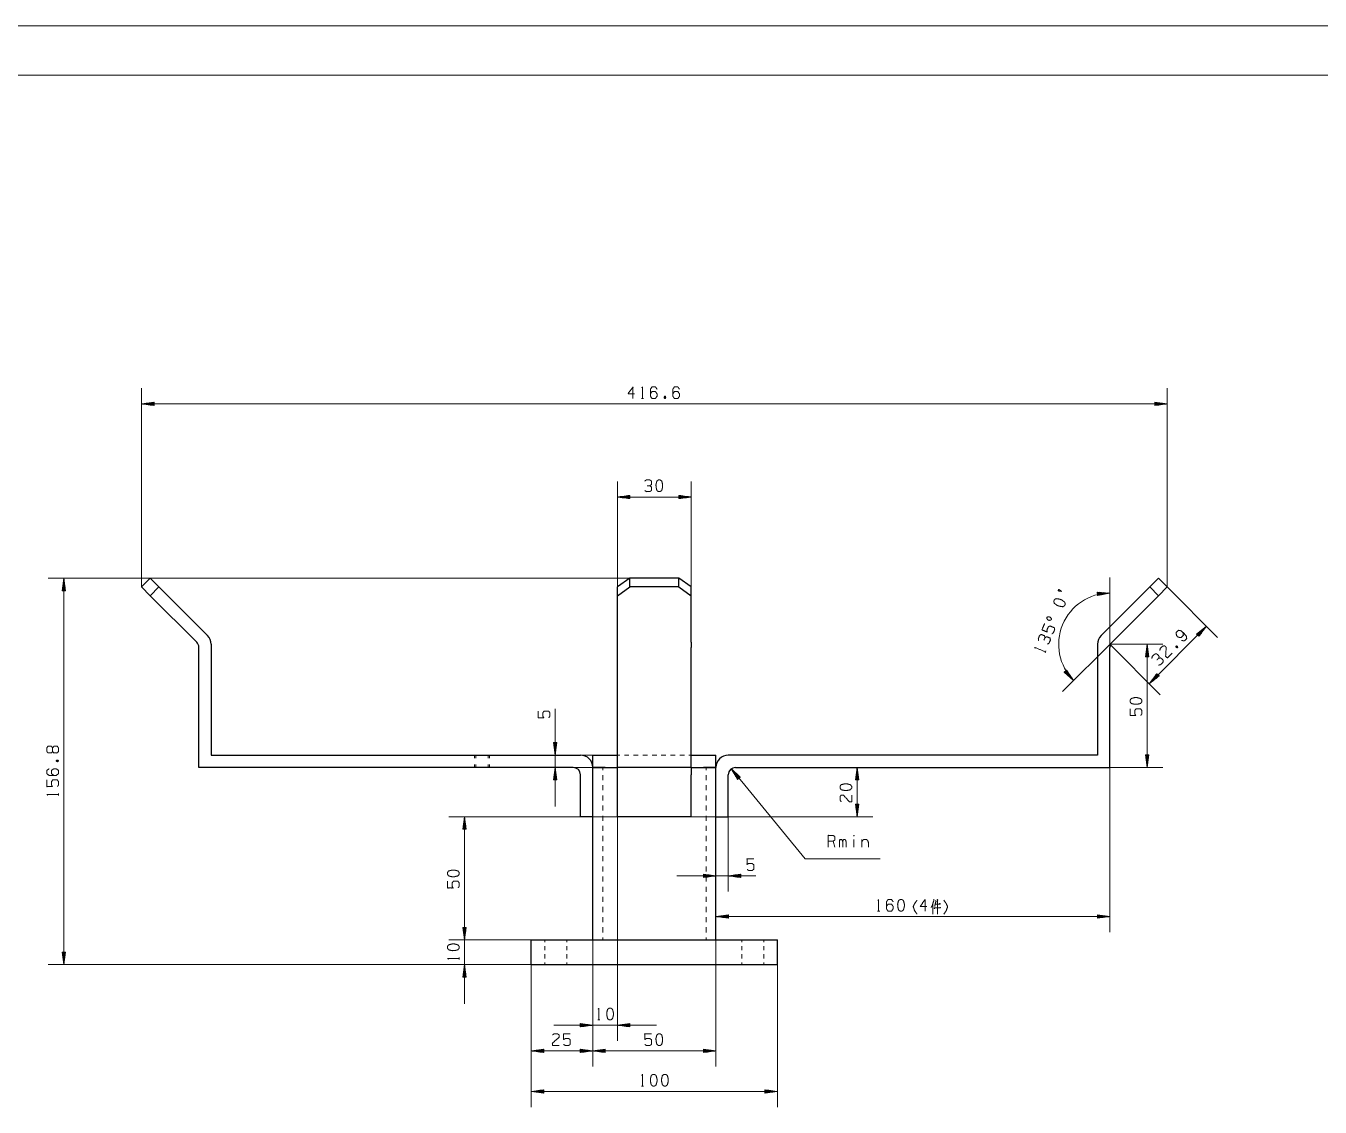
# Model space of a CAD drawing. Header units: millimetres. Extents: x 0 to 841, y 0 to 594.
# Drawn here: x 157.7 to 420.5, y 374.6 to 594 of the extents above; entities that cross this region are included whole.
import ezdxf

# ---------------------------------------------------------------- set-up
doc = ezdxf.new("R2010")
doc.units = ezdxf.units.MM
doc.layers.add('101', color=7, linetype='Continuous', true_color=0xffffff)

msp = doc.modelspace()

# ---------------------------------------------------------------- linework, layer by layer
at = {"layer": '101', "color": 133, "linetype": 'Continuous', "lineweight": 18}
for p, q in [((841, 594), (0, 594)), ((831, 584), (25, 584))]:
    msp.add_line(p, q, dxfattribs=at)
at = {"layer": '101', "color": 22, "linetype": 'Continuous', "lineweight": 18}
for p, q in [((181.17, 480.13), (181.17, 520.45)), ((389.45, 480.13), (389.45, 520.45)), ((183.71, 517.61), (181.17, 517.28)), ((181.17, 517.28), (389.45, 517.28)), ((181.17, 517.28), (183.71, 516.94)), ((183.71, 517.3), (181.36, 517.3)), ((183.71, 517.25), (181.36, 517.25)), ((183.71, 517.35), (181.75, 517.35)), ((183.71, 517.2), (181.75, 517.2)), ((183.71, 517.4), (182.13, 517.4)), ((183.71, 517.15), (182.13, 517.15)), ((183.71, 517.46), (182.52, 517.46)), ((183.71, 517.1), (182.52, 517.1)), ((183.71, 517.51), (182.9, 517.51)), ((183.71, 517.05), (182.9, 517.05)), ((183.71, 517.56), (183.29, 517.56)), ((183.71, 517), (183.29, 517)), ((183.71, 517.61), (183.68, 517.61)), ((183.71, 517.61), (183.68, 517.61)), ((183.71, 516.95), (183.68, 516.95)), ((183.71, 516.95), (183.68, 516.95)), ((183.71, 516.94), (183.71, 517.61)), ((386.91, 517.61), (386.94, 517.61)), ((386.91, 517.61), (386.91, 516.94)), ((386.91, 517.61), (386.94, 517.61)), ((389.45, 517.28), (386.91, 517.61)), ((386.91, 517.56), (387.33, 517.56)), ((386.91, 517.51), (387.72, 517.51)), ((386.91, 517.46), (388.1, 517.46)), ((386.91, 517.4), (388.49, 517.4)), ((386.91, 517.35), (388.87, 517.35)), ((386.91, 517.3), (389.26, 517.3)), ((386.91, 516.94), (389.45, 517.28)), ((386.91, 517.25), (389.26, 517.25)), ((386.91, 517.2), (388.87, 517.2)), ((386.91, 517.15), (388.49, 517.15)), ((386.91, 517.1), (388.1, 517.1)), ((386.91, 517.05), (387.72, 517.05)), ((386.91, 517), (387.33, 517)), ((386.91, 516.95), (386.94, 516.95)), ((386.91, 516.95), (386.94, 516.95)), ((277.81, 478.36), (277.81, 501.56)), ((292.81, 478.36), (292.81, 501.56)), ((280.35, 498.72), (277.81, 498.38)), ((277.81, 498.38), (292.81, 498.38)), ((277.81, 498.38), (280.35, 498.05)), ((280.35, 498.41), (278, 498.41)), ((280.35, 498.36), (278, 498.36)), ((280.35, 498.46), (278.39, 498.46)), ((280.35, 498.3), (278.39, 498.3)), ((280.35, 498.51), (278.78, 498.51)), ((280.35, 498.25), (278.78, 498.25)), ((280.35, 498.56), (279.16, 498.56)), ((280.35, 498.2), (279.16, 498.2)), ((280.35, 498.61), (279.55, 498.61)), ((280.35, 498.15), (279.55, 498.15)), ((280.35, 498.66), (279.93, 498.66)), ((280.35, 498.1), (279.93, 498.1)), ((280.35, 498.71), (280.32, 498.71)), ((280.35, 498.71), (280.32, 498.71)), ((280.35, 498.05), (280.32, 498.05)), ((280.35, 498.05), (280.32, 498.05)), ((280.35, 498.05), (280.35, 498.72)), ((290.27, 498.72), (290.27, 498.05)), ((292.81, 498.38), (290.27, 498.72)), ((290.27, 498.71), (290.3, 498.71)), ((290.27, 498.71), (290.3, 498.71)), ((290.27, 498.66), (290.69, 498.66)), ((290.27, 498.61), (291.07, 498.61)), ((290.27, 498.56), (291.46, 498.56)), ((290.27, 498.51), (291.85, 498.51)), ((290.27, 498.46), (292.23, 498.46)), ((290.27, 498.41), (292.62, 498.41)), ((290.27, 498.05), (292.81, 498.38)), ((290.27, 498.36), (292.62, 498.36)), ((290.27, 498.3), (292.23, 498.3)), ((290.27, 498.25), (291.85, 498.25)), ((290.27, 498.2), (291.46, 498.2)), ((290.27, 498.15), (291.07, 498.15)), ((290.27, 498.1), (290.69, 498.1)), ((290.27, 498.05), (290.3, 498.05)), ((290.27, 498.05), (290.3, 498.05)), ((280.31, 481.9), (162.23, 481.9)), ((165.4, 481.9), (165.07, 479.36)), ((165.32, 479.36), (165.32, 481.32)), ((165.38, 479.36), (165.38, 481.71)), ((165.4, 403.49), (165.4, 481.9)), ((165.74, 479.36), (165.4, 481.9)), ((165.43, 479.36), (165.43, 481.71)), ((165.48, 479.36), (165.48, 481.32)), ((377.81, 467.87), (377.81, 482.07)), ((165.07, 479.36), (165.07, 479.39)), ((165.07, 479.36), (165.07, 479.39)), ((165.07, 479.36), (165.74, 479.36)), ((165.12, 479.36), (165.12, 479.78)), ((165.17, 479.36), (165.17, 480.16)), ((165.22, 479.36), (165.22, 480.55)), ((165.27, 479.36), (165.27, 480.93)), ((165.53, 479.36), (165.53, 480.93)), ((165.58, 479.36), (165.58, 480.55)), ((165.63, 479.36), (165.63, 480.16)), ((165.68, 479.36), (165.68, 479.78)), ((165.73, 479.36), (165.73, 479.39)), ((165.73, 479.36), (165.73, 479.39)), ((377.81, 478.89), (375.26, 479.07)), ((375.26, 479.07), (375.3, 478.41)), ((375.26, 479.07), (375.29, 479.07)), ((375.26, 479.07), (375.29, 479.07)), ((375.26, 479.02), (375.68, 479.04)), ((375.26, 478.97), (376.06, 479.02)), ((375.26, 478.92), (376.45, 478.99)), ((375.27, 478.87), (376.84, 478.96)), ((375.27, 478.82), (377.23, 478.94)), ((375.27, 478.77), (377.62, 478.91)), ((375.28, 478.71), (377.62, 478.86)), ((375.28, 478.66), (377.24, 478.78)), ((375.28, 478.61), (376.86, 478.71)), ((375.29, 478.56), (376.47, 478.63)), ((375.29, 478.51), (376.09, 478.56)), ((375.29, 478.46), (375.71, 478.49)), ((375.3, 478.41), (377.81, 478.89)), ((375.3, 478.41), (375.33, 478.41)), ((375.3, 478.41), (375.33, 478.41)), ((389.45, 480.13), (399.69, 469.9)), ((385.8, 460.5), (397.44, 472.14)), ((397.44, 472.14), (395.41, 470.58)), ((395.41, 470.58), (395.44, 470.6)), ((395.41, 470.58), (395.44, 470.6)), ((395.41, 470.58), (395.88, 470.11)), ((395.45, 470.54), (395.74, 470.84)), ((395.48, 470.51), (396.05, 471.08)), ((395.52, 470.47), (396.36, 471.31)), ((395.56, 470.44), (396.67, 471.55)), ((395.59, 470.4), (396.98, 471.79)), ((395.63, 470.36), (397.29, 472.02)), ((395.66, 470.33), (397.32, 471.99)), ((395.7, 470.29), (397.09, 471.68)), ((395.74, 470.26), (396.85, 471.37)), ((395.77, 470.22), (396.61, 471.06)), ((395.81, 470.18), (396.38, 470.75)), ((395.84, 470.15), (396.14, 470.44)), ((395.88, 470.11), (397.44, 472.14)), ((378.25, 468.93), (368.21, 458.89)), ((377.81, 468.49), (388.05, 458.26)), ((377.81, 468.49), (388.55, 468.49)), ((385.38, 468.49), (385.04, 465.95)), ((385.3, 465.95), (385.3, 467.91)), ((385.35, 465.95), (385.35, 468.3)), ((385.71, 465.95), (385.38, 468.49)), ((385.38, 468.49), (385.38, 443.49)), ((385.4, 465.95), (385.4, 468.3)), ((385.45, 465.95), (385.45, 467.91)), ((395.88, 470.11), (395.9, 470.14)), ((395.88, 470.11), (395.9, 470.14)), ((385.04, 465.95), (385.71, 465.95)), ((385.05, 465.95), (385.05, 465.98)), ((385.05, 465.95), (385.05, 465.98)), ((385.1, 465.95), (385.1, 466.37)), ((385.15, 465.95), (385.15, 466.75)), ((385.2, 465.95), (385.2, 467.14)), ((385.25, 465.95), (385.25, 467.52)), ((385.51, 465.95), (385.51, 467.52)), ((385.56, 465.95), (385.56, 467.14)), ((385.61, 465.95), (385.61, 466.75)), ((385.66, 465.95), (385.66, 466.37)), ((385.71, 465.95), (385.71, 465.98)), ((385.71, 465.95), (385.71, 465.98)), ((369.02, 463.26), (368.52, 462.81)), ((368.52, 462.82), (368.54, 462.79)), ((368.52, 462.82), (368.54, 462.79)), ((368.52, 462.81), (370.45, 461.13)), ((368.56, 462.85), (368.84, 462.54)), ((368.6, 462.88), (369.13, 462.28)), ((368.64, 462.92), (369.43, 462.03)), ((368.67, 462.95), (369.72, 461.77)), ((368.71, 462.98), (370.01, 461.52)), ((368.75, 463.02), (370.31, 461.26)), ((368.79, 463.05), (370.34, 461.29)), ((368.83, 463.08), (370.13, 461.62)), ((368.86, 463.12), (369.91, 461.94)), ((368.9, 463.15), (369.69, 462.26)), ((368.94, 463.19), (369.47, 462.58)), ((368.98, 463.22), (369.26, 462.91)), ((370.45, 461.13), (369.02, 463.26)), ((369.02, 463.25), (369.04, 463.23)), ((369.02, 463.25), (369.04, 463.23)), ((387.36, 462.53), (385.8, 460.5)), ((385.8, 460.5), (387.83, 462.06)), ((387.58, 462.31), (385.92, 460.65)), ((387.61, 462.28), (385.95, 460.62)), ((387.54, 462.35), (386.16, 460.96)), ((387.65, 462.24), (386.26, 460.86)), ((387.51, 462.39), (386.39, 461.27)), ((387.69, 462.21), (386.57, 461.09)), ((387.47, 462.42), (386.63, 461.58)), ((387.43, 462.46), (386.87, 461.89)), ((387.72, 462.17), (386.88, 461.33)), ((387.4, 462.49), (387.1, 462.2)), ((387.76, 462.13), (387.19, 461.57)), ((387.36, 462.53), (387.34, 462.51)), ((387.36, 462.53), (387.34, 462.51)), ((387.83, 462.06), (387.36, 462.53)), ((387.79, 462.1), (387.5, 461.8)), ((387.83, 462.06), (387.81, 462.04)), ((387.83, 462.06), (387.81, 462.04)), ((265.17, 435.55), (265.17, 455.37)), ((264.84, 448.53), (264.84, 448.5)), ((265.51, 448.53), (264.84, 448.53)), ((264.84, 448.53), (264.84, 448.5)), ((264.84, 448.53), (265.17, 445.99)), ((264.89, 448.53), (264.89, 448.11)), ((264.94, 448.53), (264.94, 447.73)), ((265, 448.53), (265, 447.34)), ((265.05, 448.53), (265.05, 446.95)), ((265.1, 448.53), (265.1, 446.57)), ((265.15, 448.53), (265.15, 446.18)), ((265.17, 445.99), (265.51, 448.53)), ((265.2, 448.53), (265.2, 446.18)), ((265.25, 448.53), (265.25, 446.57)), ((265.3, 448.53), (265.3, 446.95)), ((265.35, 448.53), (265.35, 447.34)), ((265.4, 448.53), (265.4, 447.73)), ((265.45, 448.53), (265.45, 448.11)), ((265.5, 448.53), (265.5, 448.5)), ((265.5, 448.53), (265.5, 448.5)), ((272.81, 445.99), (262, 445.99)), ((385.04, 446.03), (385.38, 443.49)), ((385.71, 446.03), (385.04, 446.03)), ((385.05, 446.03), (385.05, 446)), ((385.05, 446.03), (385.05, 446)), ((385.1, 446.03), (385.1, 445.61)), ((385.15, 446.03), (385.15, 445.23)), ((385.2, 446.03), (385.2, 444.84)), ((385.25, 446.03), (385.25, 444.45)), ((385.3, 446.03), (385.3, 444.07)), ((385.35, 446.03), (385.35, 443.68)), ((385.38, 443.49), (385.71, 446.03)), ((385.4, 446.03), (385.4, 443.68)), ((385.45, 446.03), (385.45, 444.07)), ((385.51, 446.03), (385.51, 444.45)), ((385.56, 446.03), (385.56, 444.84)), ((385.61, 446.03), (385.61, 445.23)), ((385.66, 446.03), (385.66, 445.61)), ((385.71, 446.03), (385.71, 446)), ((385.71, 446.03), (385.71, 446)), ((272.81, 443.49), (262, 443.49)), ((265.17, 443.49), (264.84, 440.95)), ((264.94, 440.95), (264.94, 441.75)), ((265, 440.95), (265, 442.14)), ((265.05, 440.95), (265.05, 442.52)), ((265.1, 440.95), (265.1, 442.91)), ((265.15, 440.95), (265.15, 443.3)), ((265.51, 440.95), (265.17, 443.49)), ((265.2, 440.95), (265.2, 443.3)), ((265.25, 440.95), (265.25, 442.91)), ((265.3, 440.95), (265.3, 442.52)), ((265.35, 440.95), (265.35, 442.14)), ((265.4, 440.95), (265.4, 441.75)), ((302.74, 441.5), (300.87, 443.25)), ((315.93, 424.96), (300.87, 443.25)), ((300.87, 443.25), (302.22, 441.08)), ((302.46, 441.27), (300.97, 443.08)), ((302.5, 441.31), (301.01, 443.12)), ((302.42, 441.24), (301.18, 442.75)), ((302.54, 441.34), (301.29, 442.85)), ((302.38, 441.21), (301.38, 442.42)), ((302.58, 441.37), (301.58, 442.59)), ((302.35, 441.18), (301.59, 442.09)), ((302.31, 441.14), (301.79, 441.76)), ((302.62, 441.4), (301.86, 442.32)), ((302.66, 441.43), (302.15, 442.06)), ((302.7, 441.47), (302.43, 441.79)), ((326.47, 443.49), (326.14, 440.95)), ((326.25, 440.95), (326.25, 441.75)), ((326.3, 440.95), (326.3, 442.14)), ((326.35, 440.95), (326.35, 442.52)), ((326.4, 440.95), (326.4, 442.91)), ((326.45, 440.95), (326.45, 443.3)), ((326.47, 433.49), (326.47, 443.49)), ((326.81, 440.95), (326.47, 443.49)), ((326.5, 440.95), (326.5, 443.3)), ((326.55, 440.95), (326.55, 442.91)), ((326.6, 440.95), (326.6, 442.52)), ((326.65, 440.95), (326.65, 442.14)), ((326.7, 440.95), (326.7, 441.75)), ((377.81, 443.49), (388.55, 443.49)), ((377.81, 443.49), (377.81, 410.06)), ((264.84, 440.95), (264.84, 440.98)), ((264.84, 440.95), (264.84, 440.98)), ((264.84, 440.95), (265.51, 440.95)), ((264.89, 440.95), (264.89, 441.37)), ((265.45, 440.95), (265.45, 441.37)), ((265.5, 440.95), (265.5, 440.98)), ((265.5, 440.95), (265.5, 440.98)), ((302.27, 441.11), (302, 441.43)), ((302.23, 441.08), (302.21, 441.1)), ((302.23, 441.08), (302.21, 441.1)), ((302.22, 441.08), (302.74, 441.5)), ((302.74, 441.5), (302.72, 441.52)), ((302.74, 441.5), (302.72, 441.52)), ((326.14, 440.95), (326.14, 440.98)), ((326.14, 440.95), (326.14, 440.98)), ((326.14, 440.95), (326.81, 440.95)), ((326.2, 440.95), (326.2, 441.37)), ((326.75, 440.95), (326.75, 441.37)), ((326.81, 440.95), (326.81, 440.98)), ((326.81, 440.95), (326.81, 440.98)), ((326.14, 436.03), (326.47, 433.49)), ((326.14, 436.03), (326.14, 436)), ((326.81, 436.03), (326.14, 436.03)), ((326.14, 436.03), (326.14, 436)), ((326.2, 436.03), (326.2, 435.61)), ((326.25, 436.03), (326.25, 435.23)), ((326.3, 436.03), (326.3, 434.84)), ((326.35, 436.03), (326.35, 434.45)), ((326.4, 436.03), (326.4, 434.07)), ((326.45, 436.03), (326.45, 433.68)), ((326.47, 433.49), (326.81, 436.03)), ((326.5, 436.03), (326.5, 433.68)), ((326.55, 436.03), (326.55, 434.07)), ((326.6, 436.03), (326.6, 434.45)), ((326.65, 436.03), (326.65, 434.84)), ((326.7, 436.03), (326.7, 435.23)), ((326.75, 436.03), (326.75, 435.61)), ((326.81, 436.03), (326.81, 436)), ((326.81, 436.03), (326.81, 436)), ((297.81, 433.49), (243.59, 433.49)), ((246.76, 433.49), (246.43, 430.95)), ((246.48, 430.95), (246.48, 431.37)), ((246.53, 430.95), (246.53, 431.75)), ((246.58, 430.95), (246.58, 432.14)), ((246.63, 430.95), (246.63, 432.52)), ((246.68, 430.95), (246.68, 432.91)), ((246.73, 430.95), (246.73, 433.3)), ((246.76, 433.49), (246.76, 408.49)), ((247.09, 430.95), (246.76, 433.49)), ((246.79, 430.95), (246.79, 433.3)), ((246.84, 430.95), (246.84, 432.91)), ((246.89, 430.95), (246.89, 432.52)), ((246.94, 430.95), (246.94, 432.14)), ((246.99, 430.95), (246.99, 431.75)), ((247.04, 430.95), (247.04, 431.37)), ((277.81, 433.49), (277.81, 388)), ((297.81, 433.49), (297.81, 418.31)), ((300.31, 433.49), (329.65, 433.49)), ((300.31, 433.49), (300.31, 418.31)), ((246.43, 430.95), (246.43, 430.98)), ((246.43, 430.95), (246.43, 430.98)), ((246.43, 430.95), (247.09, 430.95)), ((247.09, 430.95), (247.09, 430.98)), ((247.09, 430.95), (247.09, 430.98)), ((318.47, 424.96), (315.93, 424.96)), ((305.92, 421.49), (289.87, 421.49)), ((297.81, 421.49), (295.27, 421.82)), ((295.27, 421.82), (295.3, 421.82)), ((295.27, 421.82), (295.27, 421.15)), ((295.27, 421.82), (295.3, 421.82)), ((295.27, 421.77), (295.69, 421.77)), ((295.27, 421.72), (296.07, 421.72)), ((295.27, 421.67), (296.46, 421.67)), ((295.27, 421.62), (296.85, 421.62)), ((295.27, 421.57), (297.23, 421.57)), ((295.27, 421.51), (297.62, 421.51)), ((295.27, 421.15), (297.81, 421.49)), ((295.27, 421.46), (297.62, 421.46)), ((295.27, 421.41), (297.23, 421.41)), ((295.27, 421.36), (296.85, 421.36)), ((295.27, 421.31), (296.46, 421.31)), ((295.27, 421.26), (296.07, 421.26)), ((295.27, 421.21), (295.69, 421.21)), ((295.27, 421.16), (295.3, 421.16)), ((295.27, 421.16), (295.3, 421.16)), ((302.85, 421.82), (300.31, 421.49)), ((300.31, 421.49), (302.85, 421.15)), ((302.85, 421.51), (300.5, 421.51)), ((302.85, 421.46), (300.5, 421.46)), ((302.85, 421.57), (300.89, 421.57)), ((302.85, 421.41), (300.89, 421.41)), ((302.85, 421.62), (301.28, 421.62)), ((302.85, 421.36), (301.28, 421.36)), ((302.85, 421.67), (301.66, 421.67)), ((302.85, 421.31), (301.66, 421.31)), ((302.85, 421.72), (302.05, 421.72)), ((302.85, 421.26), (302.05, 421.26)), ((302.85, 421.77), (302.43, 421.77)), ((302.85, 421.21), (302.43, 421.21)), ((302.85, 421.82), (302.82, 421.82)), ((302.85, 421.82), (302.82, 421.82)), ((302.85, 421.16), (302.82, 421.16)), ((302.85, 421.16), (302.82, 421.16)), ((302.85, 421.15), (302.85, 421.82)), ((246.76, 395.55), (246.76, 416.43)), ((300.35, 413.57), (297.81, 413.23)), ((297.81, 413.23), (300.35, 412.9)), ((377.81, 413.23), (297.81, 413.23)), ((300.35, 413.26), (298, 413.26)), ((300.35, 413.21), (298, 413.21)), ((300.35, 413.31), (298.39, 413.31)), ((300.35, 413.16), (298.39, 413.16)), ((300.35, 413.36), (298.78, 413.36)), ((300.35, 413.11), (298.78, 413.11)), ((300.35, 413.41), (299.16, 413.41)), ((300.35, 413.06), (299.16, 413.06)), ((300.35, 413.46), (299.55, 413.46)), ((300.35, 413.01), (299.55, 413.01)), ((300.35, 413.51), (299.93, 413.51)), ((300.35, 412.96), (299.93, 412.96)), ((300.35, 413.56), (300.32, 413.56)), ((300.35, 413.56), (300.32, 413.56)), ((300.35, 412.9), (300.32, 412.9)), ((300.35, 412.9), (300.32, 412.9)), ((300.35, 412.9), (300.35, 413.57)), ((375.27, 413.57), (375.27, 412.9)), ((377.81, 413.23), (375.27, 413.57)), ((375.27, 413.56), (375.3, 413.56)), ((375.27, 413.56), (375.3, 413.56)), ((375.27, 413.51), (375.69, 413.51)), ((375.27, 413.46), (376.07, 413.46)), ((375.27, 413.41), (376.46, 413.41)), ((375.27, 413.36), (376.85, 413.36)), ((375.27, 413.31), (377.23, 413.31)), ((375.27, 413.26), (377.62, 413.26)), ((375.27, 412.9), (377.81, 413.23)), ((375.27, 413.21), (377.62, 413.21)), ((375.27, 413.16), (377.23, 413.16)), ((375.27, 413.11), (376.85, 413.11)), ((375.27, 413.06), (376.46, 413.06)), ((375.27, 413.01), (376.07, 413.01)), ((375.27, 412.96), (375.69, 412.96)), ((375.27, 412.9), (375.3, 412.9)), ((375.27, 412.9), (375.3, 412.9)), ((246.43, 411.03), (246.76, 408.49)), ((246.43, 411.03), (246.43, 411)), ((246.43, 411.03), (246.43, 411)), ((247.09, 411.03), (246.43, 411.03)), ((247.09, 411.03), (246.43, 411.03)), ((246.43, 411.03), (246.43, 411)), ((246.43, 411.03), (246.76, 408.49)), ((246.43, 411.03), (246.43, 411)), ((246.48, 411.03), (246.48, 410.61)), ((246.48, 411.03), (246.48, 410.61)), ((246.53, 411.03), (246.53, 410.23)), ((246.53, 411.03), (246.53, 410.23)), ((246.58, 411.03), (246.58, 409.84)), ((246.58, 411.03), (246.58, 409.84)), ((246.63, 411.03), (246.63, 409.45)), ((246.63, 411.03), (246.63, 409.45)), ((246.68, 411.03), (246.68, 409.07)), ((246.68, 411.03), (246.68, 409.07)), ((246.73, 411.03), (246.73, 408.68)), ((246.73, 411.03), (246.73, 408.68)), ((246.76, 408.49), (247.09, 411.03)), ((246.76, 408.49), (247.09, 411.03)), ((246.79, 411.03), (246.79, 408.68)), ((246.79, 411.03), (246.79, 408.68)), ((246.84, 411.03), (246.84, 409.07)), ((246.84, 411.03), (246.84, 409.07)), ((246.89, 411.03), (246.89, 409.45)), ((246.89, 411.03), (246.89, 409.45)), ((246.94, 411.03), (246.94, 409.84)), ((246.94, 411.03), (246.94, 409.84)), ((246.99, 411.03), (246.99, 410.23)), ((246.99, 411.03), (246.99, 410.23)), ((247.04, 411.03), (247.04, 410.61)), ((247.04, 411.03), (247.04, 410.61)), ((247.09, 411.03), (247.09, 411)), ((247.09, 411.03), (247.09, 411)), ((247.09, 411.03), (247.09, 411)), ((247.09, 411.03), (247.09, 411)), ((260.31, 408.49), (243.59, 408.49)), ((260.31, 408.49), (243.59, 408.49)), ((272.81, 408.49), (272.81, 388)), ((272.81, 408.49), (272.81, 382.79)), ((272.81, 408.49), (272.81, 382.79)), ((297.81, 408.49), (297.81, 382.79)), ((165.07, 406.03), (165.4, 403.49)), ((165.74, 406.03), (165.07, 406.03)), ((165.07, 406.03), (165.07, 406)), ((165.07, 406.03), (165.07, 406)), ((165.12, 406.03), (165.12, 405.61)), ((165.17, 406.03), (165.17, 405.23)), ((165.22, 406.03), (165.22, 404.84)), ((165.27, 406.03), (165.27, 404.45)), ((165.32, 406.03), (165.32, 404.07)), ((165.38, 406.03), (165.38, 403.68)), ((165.4, 403.49), (165.74, 406.03)), ((165.43, 406.03), (165.43, 403.68)), ((165.48, 406.03), (165.48, 404.07)), ((165.53, 406.03), (165.53, 404.45)), ((165.58, 406.03), (165.58, 404.84)), ((165.63, 406.03), (165.63, 405.23)), ((165.68, 406.03), (165.68, 405.61)), ((165.73, 406.03), (165.73, 406)), ((165.73, 406.03), (165.73, 406)), ((260.31, 403.49), (162.23, 403.49)), ((260.31, 403.49), (243.59, 403.49)), ((246.76, 403.49), (246.43, 400.95)), ((246.58, 400.95), (246.58, 402.14)), ((246.63, 400.95), (246.63, 402.52)), ((246.68, 400.95), (246.68, 402.91)), ((246.73, 400.95), (246.73, 403.3)), ((247.09, 400.95), (246.76, 403.49)), ((246.79, 400.95), (246.79, 403.3)), ((246.84, 400.95), (246.84, 402.91)), ((246.89, 400.95), (246.89, 402.52)), ((246.94, 400.95), (246.94, 402.14)), ((260.31, 403.49), (260.31, 374.56)), ((260.31, 403.49), (260.31, 382.79)), ((310.31, 403.49), (310.31, 374.56)), ((246.43, 400.95), (246.43, 400.98)), ((246.43, 400.95), (246.43, 400.98)), ((246.43, 400.95), (247.09, 400.95)), ((246.48, 400.95), (246.48, 401.37)), ((246.53, 400.95), (246.53, 401.75)), ((246.99, 400.95), (246.99, 401.75)), ((247.04, 400.95), (247.04, 401.37)), ((247.09, 400.95), (247.09, 400.98)), ((247.09, 400.95), (247.09, 400.98)), ((285.75, 391.17), (264.87, 391.17)), ((272.81, 391.17), (270.27, 391.51)), ((270.27, 391.51), (270.27, 390.84)), ((270.27, 391.5), (270.3, 391.5)), ((270.27, 391.5), (270.3, 391.5)), ((270.27, 391.45), (270.69, 391.45)), ((270.27, 391.4), (271.07, 391.4)), ((270.27, 391.35), (271.46, 391.35)), ((270.27, 391.3), (271.85, 391.3)), ((270.27, 391.25), (272.23, 391.25)), ((270.27, 391.2), (272.62, 391.2)), ((270.27, 390.84), (272.81, 391.17)), ((270.27, 391.15), (272.62, 391.15)), ((270.27, 391.1), (272.23, 391.1)), ((270.27, 391.04), (271.85, 391.04)), ((270.27, 390.99), (271.46, 390.99)), ((270.27, 390.94), (271.07, 390.94)), ((270.27, 390.89), (270.69, 390.89)), ((270.27, 390.84), (270.3, 390.84)), ((270.27, 390.84), (270.3, 390.84)), ((280.35, 391.51), (277.81, 391.17)), ((277.81, 391.17), (280.35, 390.84)), ((280.35, 391.2), (278, 391.2)), ((280.35, 391.15), (278, 391.15)), ((280.35, 391.25), (278.39, 391.25)), ((280.35, 391.1), (278.39, 391.1)), ((280.35, 391.3), (278.78, 391.3)), ((280.35, 391.04), (278.78, 391.04)), ((280.35, 391.35), (279.16, 391.35)), ((280.35, 390.99), (279.16, 390.99)), ((280.35, 391.4), (279.55, 391.4)), ((280.35, 390.94), (279.55, 390.94)), ((280.35, 391.45), (279.93, 391.45)), ((280.35, 390.89), (279.93, 390.89)), ((280.35, 391.5), (280.32, 391.5)), ((280.35, 391.5), (280.32, 391.5)), ((280.35, 390.84), (280.32, 390.84)), ((280.35, 390.84), (280.32, 390.84)), ((280.35, 390.84), (280.35, 391.51)), ((262.85, 386.3), (260.31, 385.97)), ((260.31, 385.97), (262.85, 385.63)), ((260.31, 385.97), (272.81, 385.97)), ((262.85, 385.99), (260.5, 385.99)), ((262.85, 385.94), (260.5, 385.94)), ((262.85, 386.04), (260.89, 386.04)), ((262.85, 385.89), (260.89, 385.89)), ((262.85, 386.09), (261.28, 386.09)), ((262.85, 385.84), (261.28, 385.84)), ((262.85, 386.14), (261.66, 386.14)), ((262.85, 385.79), (261.66, 385.79)), ((262.85, 386.19), (262.05, 386.19)), ((262.85, 385.74), (262.05, 385.74)), ((262.85, 386.25), (262.43, 386.25)), ((262.85, 385.69), (262.43, 385.69)), ((262.85, 386.3), (262.82, 386.3)), ((262.85, 386.3), (262.82, 386.3)), ((262.85, 385.64), (262.82, 385.64)), ((262.85, 385.64), (262.82, 385.64)), ((262.85, 385.63), (262.85, 386.3)), ((270.27, 386.3), (270.3, 386.3)), ((270.27, 386.3), (270.3, 386.3)), ((270.27, 386.3), (270.27, 385.63)), ((272.81, 385.97), (270.27, 386.3)), ((270.27, 386.25), (270.69, 386.25)), ((270.27, 386.19), (271.07, 386.19)), ((270.27, 386.14), (271.46, 386.14)), ((270.27, 386.09), (271.85, 386.09)), ((270.27, 386.04), (272.23, 386.04)), ((270.27, 385.99), (272.62, 385.99)), ((270.27, 385.63), (272.81, 385.97)), ((270.27, 385.94), (272.62, 385.94)), ((270.27, 385.89), (272.23, 385.89)), ((270.27, 385.84), (271.85, 385.84)), ((270.27, 385.79), (271.46, 385.79)), ((270.27, 385.74), (271.07, 385.74)), ((270.27, 385.69), (270.69, 385.69)), ((270.27, 385.64), (270.3, 385.64)), ((270.27, 385.64), (270.3, 385.64)), ((275.35, 386.3), (272.81, 385.97)), ((272.81, 385.97), (275.35, 385.63)), ((272.81, 385.97), (297.81, 385.97)), ((275.35, 385.99), (273, 385.99)), ((275.35, 385.94), (273, 385.94)), ((275.35, 386.04), (273.39, 386.04)), ((275.35, 385.89), (273.39, 385.89)), ((275.35, 386.09), (273.78, 386.09)), ((275.35, 385.84), (273.78, 385.84)), ((275.35, 386.14), (274.16, 386.14)), ((275.35, 385.79), (274.16, 385.79)), ((275.35, 386.19), (274.55, 386.19)), ((275.35, 385.74), (274.55, 385.74)), ((275.35, 386.25), (274.93, 386.25)), ((275.35, 385.69), (274.93, 385.69)), ((275.35, 386.3), (275.32, 386.3)), ((275.35, 386.3), (275.32, 386.3)), ((275.35, 385.64), (275.32, 385.64)), ((275.35, 385.64), (275.32, 385.64)), ((275.35, 385.63), (275.35, 386.3)), ((295.27, 386.3), (295.3, 386.3)), ((295.27, 386.3), (295.3, 386.3)), ((297.81, 385.97), (295.27, 386.3)), ((295.27, 386.3), (295.27, 385.63)), ((295.27, 386.25), (295.69, 386.25)), ((295.27, 386.19), (296.07, 386.19)), ((295.27, 386.14), (296.46, 386.14)), ((295.27, 386.09), (296.85, 386.09)), ((295.27, 386.04), (297.23, 386.04)), ((295.27, 385.99), (297.62, 385.99)), ((295.27, 385.63), (297.81, 385.97)), ((295.27, 385.94), (297.62, 385.94)), ((295.27, 385.89), (297.23, 385.89)), ((295.27, 385.84), (296.85, 385.84)), ((295.27, 385.79), (296.46, 385.79)), ((295.27, 385.74), (296.07, 385.74)), ((295.27, 385.69), (295.69, 385.69)), ((295.27, 385.64), (295.3, 385.64)), ((295.27, 385.64), (295.3, 385.64)), ((262.85, 378.07), (260.31, 377.74)), ((260.31, 377.74), (262.85, 377.4)), ((260.31, 377.74), (310.31, 377.74)), ((262.85, 377.76), (260.5, 377.76)), ((262.85, 377.71), (260.5, 377.71)), ((262.85, 377.81), (260.89, 377.81)), ((262.85, 377.66), (260.89, 377.66)), ((262.85, 377.86), (261.28, 377.86)), ((262.85, 377.61), (261.28, 377.61)), ((262.85, 377.91), (261.66, 377.91)), ((262.85, 377.56), (261.66, 377.56)), ((262.85, 377.97), (262.05, 377.97)), ((262.85, 377.51), (262.05, 377.51)), ((262.85, 378.02), (262.43, 378.02)), ((262.85, 377.46), (262.43, 377.46)), ((262.85, 378.07), (262.82, 378.07)), ((262.85, 378.07), (262.82, 378.07)), ((262.85, 377.41), (262.82, 377.41)), ((262.85, 377.41), (262.82, 377.41)), ((262.85, 377.4), (262.85, 378.07)), ((307.77, 378.07), (307.8, 378.07)), ((307.77, 378.07), (307.77, 377.4)), ((310.31, 377.74), (307.77, 378.07)), ((307.77, 378.07), (307.8, 378.07)), ((307.77, 378.02), (308.19, 378.02)), ((307.77, 377.97), (308.57, 377.97)), ((307.77, 377.91), (308.96, 377.91)), ((307.77, 377.86), (309.35, 377.86)), ((307.77, 377.81), (309.73, 377.81)), ((307.77, 377.76), (310.12, 377.76)), ((307.77, 377.4), (310.31, 377.74)), ((307.77, 377.71), (310.12, 377.71)), ((307.77, 377.66), (309.73, 377.66)), ((307.77, 377.61), (309.35, 377.61)), ((307.77, 377.56), (308.96, 377.56)), ((307.77, 377.51), (308.57, 377.51)), ((307.77, 377.46), (308.19, 377.46)), ((307.77, 377.41), (307.8, 377.41)), ((307.77, 377.41), (307.8, 377.41))]:
    msp.add_line(p, q, dxfattribs=at)
at = {"layer": '101', "color": 72, "linetype": 'Continuous', "lineweight": 18}
for p, q in [((282.69, 518.37), (283.12, 518.37)), ((287.37, 518.82), (287.53, 518.39)), ((391.18, 468.06), (391.59, 467.87)), ((364.65, 466.75), (364.81, 467.14)), ((163.86, 444.75), (164.28, 444.91)), ((164.31, 437.8), (164.31, 438.22)), ((321.95, 427.33), (321.61, 428.53)), ((322.88, 427.33), (322.88, 428.9)), ((325.83, 428.9), (325.83, 427.33)), ((327.44, 428.9), (327.44, 427.33)), ((341.86, 415.73), (341.86, 413.75)), ((330.64, 414.33), (331.06, 414.33)), ((245.67, 404.51), (245.67, 404.93)), ((273.83, 392.26), (274.25, 392.26)), ((282.69, 378.83), (283.12, 378.83))]:
    msp.add_line(p, q, dxfattribs=at)
at = {"layer": '101', "color": 92, "linetype": 'Continuous', "lineweight": 25}
for p, q in [((181.17, 480.13), (182.94, 481.9)), ((184.7, 480.13), (182.94, 481.9)), ((280.31, 481.9), (277.81, 480.13)), ((290.31, 481.9), (280.31, 481.9)), ((280.31, 480.13), (280.31, 481.9)), ((290.31, 480.13), (290.31, 481.9)), ((292.81, 480.13), (290.31, 481.9)), ((387.68, 481.9), (385.92, 480.13)), ((389.45, 480.13), (387.68, 481.9)), ((181.17, 480.13), (182.94, 478.36)), ((182.94, 478.36), (184.7, 480.13)), ((192.37, 468.93), (182.94, 478.36)), ((184.7, 480.13), (194.58, 470.26)), ((277.81, 478.36), (277.81, 480.13)), ((277.81, 478.36), (280.31, 480.13)), ((277.81, 468.93), (277.81, 478.36)), ((290.31, 480.13), (280.31, 480.13)), ((290.31, 480.13), (292.81, 478.36)), ((292.81, 478.36), (292.81, 480.13)), ((292.81, 468.93), (292.81, 478.36)), ((385.92, 480.13), (376.04, 470.26)), ((378.25, 468.93), (387.68, 478.36)), ((387.68, 478.36), (385.92, 480.13)), ((387.68, 478.36), (389.45, 480.13)), ((192.81, 443.49), (192.81, 467.87)), ((195.31, 468.49), (195.31, 445.99)), ((277.81, 443.49), (277.81, 467.87)), ((292.81, 443.49), (292.81, 467.87)), ((375.31, 468.49), (375.31, 445.99)), ((377.81, 443.49), (377.81, 467.87)), ((195.31, 445.99), (270.31, 445.99)), ((375.31, 445.99), (300.31, 445.99)), ((268.81, 443.49), (192.81, 443.49)), ((270.31, 433.49), (270.31, 441.99)), ((272.81, 408.49), (272.81, 443.49)), ((275.31, 443.49), (277.81, 443.49)), ((292.81, 443.49), (277.81, 443.49)), ((277.81, 433.49), (277.81, 441.99)), ((292.81, 443.49), (295.31, 443.49)), ((292.81, 433.49), (292.81, 441.99)), ((297.81, 408.49), (297.81, 443.49)), ((300.31, 433.49), (300.31, 441.99)), ((301.81, 443.49), (377.81, 443.49)), ((272.81, 433.49), (270.31, 433.49)), ((292.81, 433.49), (277.81, 433.49)), ((297.81, 433.49), (300.31, 433.49)), ((260.31, 403.49), (260.31, 408.49)), ((260.31, 408.49), (310.31, 408.49)), ((310.31, 403.49), (310.31, 408.49)), ((260.31, 403.49), (310.31, 403.49))]:
    msp.add_line(p, q, dxfattribs=at)
at = {"layer": '101', "color": 151, "linetype": 'Continuous', "lineweight": 18}
for p, q in [((377.81, 467.87), (377.81, 471.49)), ((378.25, 468.93), (375.69, 466.37)), ((331.17, 424.96), (318.47, 424.96))]:
    msp.add_line(p, q, dxfattribs=at)
at = {"layer": '101', "color": 18, "linetype": 'Continuous', "lineweight": 18}
for p, q in [((248.81, 445.99), (248.81, 445.36)), ((249.06, 445.99), (249.06, 445.36)), ((251.56, 445.36), (251.56, 445.99)), ((251.81, 445.99), (251.81, 445.36)), ((278.28, 445.99), (277.81, 445.99)), ((280.15, 445.99), (279.22, 445.99)), ((282.03, 445.99), (281.09, 445.99)), ((283.9, 445.99), (282.97, 445.99)), ((285.78, 445.99), (284.84, 445.99)), ((287.65, 445.99), (286.72, 445.99)), ((289.53, 445.99), (288.59, 445.99)), ((291.4, 445.99), (290.47, 445.99)), ((292.81, 445.99), (292.34, 445.99)), ((248.81, 444.11), (248.81, 443.49)), ((249.06, 444.11), (249.06, 443.49)), ((251.56, 443.49), (251.56, 444.11)), ((251.81, 444.11), (251.81, 443.49)), ((274.81, 442.97), (274.81, 443.49)), ((274.81, 440.92), (274.81, 441.95)), ((295.81, 442.97), (295.81, 443.49)), ((295.81, 440.92), (295.81, 441.95)), ((274.81, 438.86), (274.81, 439.89)), ((295.81, 438.86), (295.81, 439.89)), ((274.81, 436.8), (274.81, 437.83)), ((295.81, 436.8), (295.81, 437.83)), ((274.81, 434.74), (274.81, 435.77)), ((274.81, 432.68), (274.81, 433.71)), ((295.81, 434.74), (295.81, 435.77)), ((295.81, 432.68), (295.81, 433.71)), ((274.81, 430.62), (274.81, 431.65)), ((295.81, 430.62), (295.81, 431.65)), ((274.81, 428.56), (274.81, 429.59)), ((295.81, 428.56), (295.81, 429.59)), ((274.81, 426.5), (274.81, 427.53)), ((295.81, 426.5), (295.81, 427.53)), ((274.81, 424.45), (274.81, 425.47)), ((274.81, 422.39), (274.81, 423.42)), ((295.81, 424.45), (295.81, 425.47)), ((295.81, 422.39), (295.81, 423.42)), ((274.81, 420.33), (274.81, 421.36)), ((295.81, 420.33), (295.81, 421.36)), ((274.81, 418.27), (274.81, 419.3)), ((295.81, 418.27), (295.81, 419.3)), ((274.81, 416.21), (274.81, 417.24)), ((295.81, 416.21), (295.81, 417.24)), ((274.81, 414.15), (274.81, 415.18)), ((274.81, 412.09), (274.81, 413.12)), ((295.81, 414.15), (295.81, 415.18)), ((295.81, 412.09), (295.81, 413.12)), ((274.81, 410.03), (274.81, 411.06)), ((295.81, 410.03), (295.81, 411.06)), ((263.06, 408.49), (263.06, 408.07)), ((267.56, 408.07), (267.56, 408.49)), ((274.81, 408.49), (274.81, 409)), ((295.81, 408.49), (295.81, 409)), ((303.06, 408.49), (303.06, 408.07)), ((307.56, 408.07), (307.56, 408.49)), ((263.06, 407.24), (263.06, 406.41)), ((263.06, 405.57), (263.06, 404.74)), ((267.56, 406.41), (267.56, 407.24)), ((267.56, 404.74), (267.56, 405.57)), ((303.06, 407.24), (303.06, 406.41)), ((303.06, 405.57), (303.06, 404.74)), ((307.56, 406.41), (307.56, 407.24)), ((307.56, 404.74), (307.56, 405.57)), ((263.06, 403.91), (263.06, 403.49)), ((267.56, 403.49), (267.56, 403.91)), ((303.06, 403.91), (303.06, 403.49)), ((307.56, 403.49), (307.56, 403.91))]:
    msp.add_line(p, q, dxfattribs=at)
at = {"layer": '101', "color": 72, "linetype": 'Continuous', "lineweight": 25}
for p, q in [((272.81, 443.49), (272.81, 445.99)), ((275.31, 445.99), (277.81, 445.99)), ((292.81, 445.99), (295.31, 445.99)), ((297.81, 443.49), (297.81, 445.99)), ((275.31, 443.49), (277.81, 443.49)), ((292.81, 443.49), (295.31, 443.49))]:
    msp.add_line(p, q, dxfattribs=at)
at = {"layer": '101', "color": 22, "linetype": 'Continuous', "lineweight": 18}
msp.add_arc((377.81, 468.49), 10.4, 90, 225, dxfattribs=at)
at = {"layer": '101', "color": 92, "linetype": 'Continuous', "lineweight": 25}
for centre, radius, start, end in [((191.31, 467.87), 1.5, 0, 45), ((192.81, 468.49), 2.5, 0, 45), ((377.81, 468.49), 2.5, 135, 180), ((379.31, 467.87), 1.5, 135, 180), ((270.31, 443.49), 2.5, 0, 90), ((300.31, 443.49), 2.5, 90, 180), ((268.81, 441.99), 1.5, 0, 90), ((301.81, 441.99), 1.5, 90, 180)]:
    msp.add_arc(centre, radius, start, end, dxfattribs=at)
at = {"layer": '101', "color": 72, "linetype": 'Continuous', "lineweight": 18}
for points, knots in [([(281.3, 519.32), (279.95, 519.32), (280.96, 520.74), (280.96, 518.37)], [0, 0, 0.245872, 0.565295, 1, 1]), ([(282.76, 520.54), (282.9, 520.74), (282.9, 518.37)], [0, 0, 0.093493, 1, 1]), ([(284.51, 519.32), (284.83, 519.79), (285.52, 519.79), (285.85, 519.32), (285.85, 518.84), (285.52, 518.37), (284.83, 518.37), (284.51, 518.84), (284.51, 520.27), (284.83, 520.74), (285.52, 520.74), (285.85, 520.27)], [0, 0, 0.076959, 0.169757, 0.248067, 0.312014, 0.390328, 0.483126, 0.56009, 0.751924, 0.828888, 0.921685, 1, 1]), ([(289.06, 519.32), (289.38, 519.79), (290.07, 519.79), (290.4, 519.32), (290.4, 518.84), (290.07, 518.37), (289.38, 518.37), (289.06, 518.84), (289.06, 520.27), (289.38, 520.74), (290.07, 520.74), (290.4, 520.27)], [0, 0, 0.076961, 0.169759, 0.248067, 0.312014, 0.390326, 0.483124, 0.56009, 0.751924, 0.828889, 0.921687, 1, 1]), ([(287.37, 518.39), (287.53, 518.39), (287.62, 518.62), (287.53, 518.82), (287.37, 518.82), (287.28, 518.62), (287.37, 518.39), (287.53, 518.82)], [0, 0, 0.09397, 0.236773, 0.365958, 0.459928, 0.589113, 0.731916, 1, 1]), ([(284.38, 500.67), (284.71, 500.9), (284.71, 501.62), (284.38, 501.85), (283.69, 501.85), (283.35, 501.62)], [0, 0, 0.153867, 0.429845, 0.583721, 0.846118, 1, 1]), ([(283.37, 499.7), (283.69, 499.47), (284.38, 499.47), (284.71, 499.7), (284.71, 500.42), (284.38, 500.67), (283.86, 500.67)], [0, 0, 0.12412, 0.343689, 0.472441, 0.703374, 0.836733, 1, 1]), ([(286.48, 499.47), (286.81, 499.72), (286.99, 500.42), (286.99, 500.9), (286.81, 501.62), (286.48, 501.85), (286.14, 501.85), (285.81, 501.62), (285.63, 500.9), (285.65, 500.42), (285.81, 499.72), (286.14, 499.47), (286.48, 499.47)], [0, 0, 0.067526, 0.183969, 0.260583, 0.380942, 0.446143, 0.500306, 0.565507, 0.685866, 0.762533, 0.878311, 0.945837, 1, 1]), ([(368, 479.23), (367.29, 479.33), (367.42, 479.64), (368, 479.23)], [0, 0, 0.406602, 0.595735, 1, 1]), ([(368.74, 476.63), (368.64, 477.04), (368.06, 477.47), (367.62, 477.65), (366.88, 477.76), (366.54, 477.54), (366.42, 477.23), (366.5, 476.83), (367.1, 476.39), (367.54, 476.23), (368.25, 476.11), (368.61, 476.32), (368.74, 476.63)], [0, 0, 0.067525, 0.183967, 0.260585, 0.380943, 0.446141, 0.500305, 0.565498, 0.685858, 0.762525, 0.878307, 0.945836, 1, 1]), ([(365.87, 473.43), (365.96, 473.64), (365.74, 473.96), (365.44, 474.08), (365.06, 474.01), (364.97, 473.8), (365.18, 473.46), (365.48, 473.34), (365.87, 473.43)], [0, 0, 0.085682, 0.230406, 0.351593, 0.496303, 0.58197, 0.730396, 0.851583, 1, 1]), ([(364.62, 469.82), (364.54, 470.22), (363.87, 470.49), (363.53, 470.27), (363.27, 469.63), (363.35, 469.24)], [0, 0, 0.153879, 0.429851, 0.583724, 0.846121, 1, 1]), ([(366, 470.6), (366.33, 470.83), (366.6, 471.47), (366.52, 471.86), (365.64, 472.22), (365.28, 472.01), (365.02, 471.37), (365.1, 470.98), (364.01, 471.43), (364.53, 472.68)], [0, 0, 0.062228, 0.168344, 0.230574, 0.376816, 0.441268, 0.547384, 0.609608, 0.790489, 1, 1]), ([(392.36, 469.28), (392.92, 469.17), (393.41, 469.65), (393.31, 470.23), (392.3, 471.23), (391.73, 471.33), (391.24, 470.84), (391.35, 470.28), (391.68, 469.94), (392.25, 469.84), (392.74, 470.32), (392.64, 470.9)], [0, 0, 0.076855, 0.169521, 0.247726, 0.439294, 0.517495, 0.610168, 0.687023, 0.750924, 0.829129, 0.921795, 1, 1]), ([(362.66, 467.65), (362.53, 467.86), (364.73, 466.95)], [0, 0, 0.09348, 1, 1]), ([(365.13, 468.52), (365.46, 468.72), (365.73, 469.36), (365.65, 469.76), (364.98, 470.04), (364.62, 469.82), (364.42, 469.35)], [0, 0, 0.124116, 0.343687, 0.47245, 0.703379, 0.836729, 1, 1]), ([(387.96, 467.24), (388.02, 467.63), (388.51, 468.11), (388.91, 468.19), (389.24, 467.86), (389.13, 466.04), (389.48, 465.72), (390.43, 466.67)], [0, 0, 0.069691, 0.192973, 0.265274, 0.350228, 0.67474, 0.759752, 1, 1]), ([(391.48, 467.76), (391.59, 467.87), (391.5, 468.1), (391.29, 468.17), (391.18, 468.06), (391.26, 467.86), (391.48, 467.76), (391.29, 468.17)], [0, 0, 0.093979, 0.236784, 0.365966, 0.459945, 0.589112, 0.731917, 1, 1]), ([(387.73, 465.67), (387.81, 466.07), (387.3, 466.58), (386.9, 466.5), (386.41, 466.02), (386.33, 465.62)], [0, 0, 0.153884, 0.429861, 0.583726, 0.846116, 1, 1]), ([(387.71, 464.27), (388.09, 464.34), (388.58, 464.82), (388.66, 465.22), (388.14, 465.73), (387.73, 465.67), (387.37, 465.31)], [0, 0, 0.124119, 0.343681, 0.472448, 0.70338, 0.836734, 1, 1]), ([(384.29, 457.16), (384.04, 457.49), (383.34, 457.67), (382.86, 457.67), (382.14, 457.49), (381.91, 457.16), (381.91, 456.82), (382.14, 456.48), (382.86, 456.31), (383.34, 456.32), (384.04, 456.48), (384.29, 456.82), (384.29, 457.16)], [0, 0, 0.067524, 0.183969, 0.260583, 0.380944, 0.446139, 0.500302, 0.565503, 0.685862, 0.762529, 0.878308, 0.945837, 1, 1]), ([(263.86, 453.57), (264.08, 453.9), (264.08, 454.59), (263.86, 454.93), (262.91, 454.93), (262.66, 454.59), (262.66, 453.9), (262.88, 453.57), (261.71, 453.57), (261.71, 454.93)], [0, 0, 0.062231, 0.168346, 0.230572, 0.376815, 0.441263, 0.547378, 0.609609, 0.790489, 1, 1]), ([(384.06, 454.03), (384.29, 454.37), (384.29, 455.06), (384.06, 455.39), (383.11, 455.39), (382.86, 455.06), (382.86, 454.37), (383.09, 454.03), (381.91, 454.03), (381.91, 455.39)], [0, 0, 0.06223, 0.168344, 0.230568, 0.376815, 0.441261, 0.547376, 0.609609, 0.790489, 1, 1]), ([(163.11, 446.76), (162.88, 446.44), (162.16, 446.44), (161.93, 446.76), (161.93, 447.45), (162.16, 447.79), (162.88, 447.79), (163.11, 447.45), (163.11, 446.76), (163.36, 446.43), (164.06, 446.43), (164.31, 446.76), (164.31, 447.45), (164.08, 447.79), (163.36, 447.79), (163.11, 447.45)], [0, 0, 0.047575, 0.136087, 0.183661, 0.267818, 0.317168, 0.40568, 0.45503, 0.539186, 0.590298, 0.675758, 0.72687, 0.811026, 0.860376, 0.948888, 1, 1]), ([(164.28, 444.75), (164.28, 444.91), (164.06, 445), (163.86, 444.91), (163.86, 444.75), (164.06, 444.66), (164.28, 444.75), (163.86, 444.91)], [0, 0, 0.093959, 0.236775, 0.365956, 0.459915, 0.589096, 0.731912, 1, 1]), ([(163.36, 441.89), (162.88, 442.21), (162.88, 442.9), (163.36, 443.23), (163.83, 443.23), (164.31, 442.9), (164.31, 442.21), (163.83, 441.89), (162.41, 441.89), (161.93, 442.21), (161.93, 442.9), (162.41, 443.23)], [0, 0, 0.076964, 0.169762, 0.248073, 0.312018, 0.39033, 0.483127, 0.560092, 0.751927, 0.828891, 0.921688, 1, 1]), ([(164.08, 439.6), (164.31, 439.93), (164.31, 440.62), (164.08, 440.96), (163.13, 440.96), (162.88, 440.62), (162.88, 439.93), (163.11, 439.6), (161.93, 439.6), (161.93, 440.96)], [0, 0, 0.062226, 0.168341, 0.230572, 0.376815, 0.441268, 0.547383, 0.609609, 0.790488, 1, 1]), ([(325.38, 439.66), (325.13, 439.99), (324.43, 440.17), (323.96, 440.17), (323.23, 439.99), (323.01, 439.66), (323.01, 439.32), (323.23, 438.98), (323.96, 438.81), (324.43, 438.82), (325.13, 438.98), (325.38, 439.32), (325.38, 439.66)], [0, 0, 0.067523, 0.183972, 0.260582, 0.380943, 0.446139, 0.500302, 0.565505, 0.685863, 0.762527, 0.878308, 0.945837, 1, 1]), ([(162.13, 437.87), (161.93, 438.01), (164.31, 438.01)], [0, 0, 0.093495, 1, 1]), ([(323.23, 436.55), (323.01, 436.87), (323.01, 437.56), (323.23, 437.89), (323.71, 437.89), (324.91, 436.53), (325.38, 436.55), (325.38, 437.89)], [0, 0, 0.069694, 0.192979, 0.265274, 0.350225, 0.674742, 0.759752, 1, 1]), ([(320.61, 427.33), (320.61, 429.7), (321.61, 429.7), (321.95, 429.48), (321.95, 428.75), (321.61, 428.53), (320.61, 428.53)], [0, 0, 0.400952, 0.571037, 0.639276, 0.761672, 0.829915, 1, 1]), ([(322.88, 428.43), (322.94, 428.7), (323.11, 428.88), (323.31, 428.88), (323.48, 428.7), (323.56, 428.43), (323.56, 427.33)], [0, 0, 0.118879, 0.224456, 0.306984, 0.412561, 0.533085, 1, 1]), ([(323.56, 428.43), (323.61, 428.7), (323.79, 428.88), (324, 428.88), (324.16, 428.7), (324.23, 428.43), (324.23, 427.33)], [0, 0, 0.118607, 0.223935, 0.313757, 0.413912, 0.534158, 1, 1]), ([(325.83, 429.55), (325.87, 429.65), (325.83, 429.73), (325.8, 429.65), (325.83, 429.55)], [0, 0, 0.280648, 0.500021, 0.71937, 1, 1]), ([(327.44, 428.3), (327.54, 428.6), (327.74, 428.83), (327.98, 428.9), (328.21, 428.9), (328.46, 428.83), (328.66, 428.6), (328.76, 428.3), (328.76, 427.33)], [0, 0, 0.107741, 0.208445, 0.296004, 0.373813, 0.461372, 0.562076, 0.669819, 1, 1]), ([(304.12, 422.81), (304.46, 422.58), (305.15, 422.58), (305.48, 422.81), (305.48, 423.76), (305.15, 424.01), (304.46, 424.01), (304.12, 423.78), (304.12, 424.96), (305.48, 424.96)], [0, 0, 0.062225, 0.16834, 0.230568, 0.376815, 0.441265, 0.54738, 0.609609, 0.79049, 1, 1]), ([(245.67, 422.16), (245.42, 422.49), (244.72, 422.67), (244.24, 422.67), (243.52, 422.49), (243.29, 422.16), (243.29, 421.82), (243.52, 421.48), (244.24, 421.31), (244.72, 421.32), (245.42, 421.48), (245.67, 421.82), (245.67, 422.16)], [0, 0, 0.067523, 0.18397, 0.260581, 0.38094, 0.446137, 0.5003, 0.565502, 0.685861, 0.762525, 0.878308, 0.945837, 1, 1]), ([(245.44, 419.03), (245.67, 419.37), (245.67, 420.06), (245.44, 420.39), (244.49, 420.39), (244.24, 420.06), (244.24, 419.37), (244.47, 419.03), (243.29, 419.03), (243.29, 420.39)], [0, 0, 0.062231, 0.168346, 0.230572, 0.376816, 0.441262, 0.547377, 0.609608, 0.790488, 1, 1]), ([(330.71, 416.5), (330.85, 416.7), (330.85, 414.33)], [0, 0, 0.093493, 1, 1]), ([(332.45, 415.28), (332.77, 415.75), (333.46, 415.75), (333.8, 415.28), (333.8, 414.8), (333.46, 414.33), (332.77, 414.33), (332.45, 414.8), (332.45, 416.23), (332.77, 416.7), (333.46, 416.7), (333.8, 416.23)], [0, 0, 0.076963, 0.169763, 0.248076, 0.312016, 0.390328, 0.483128, 0.560092, 0.751924, 0.828888, 0.921688, 1, 1]), ([(335.56, 414.33), (335.9, 414.58), (336.07, 415.28), (336.07, 415.75), (335.9, 416.48), (335.56, 416.7), (335.23, 416.7), (334.89, 416.48), (334.71, 415.75), (334.73, 415.28), (334.89, 414.58), (335.23, 414.33), (335.56, 414.33)], [0, 0, 0.067523, 0.183968, 0.260581, 0.380941, 0.446139, 0.500306, 0.565504, 0.685864, 0.762531, 0.87831, 0.945834, 1, 1]), ([(338.63, 416.53), (338.17, 415.88), (337.87, 415.25), (338.17, 414.4), (338.63, 413.75)], [0, 0, 0.249769, 0.467355, 0.750231, 1, 1]), ([(340.63, 415.28), (339.28, 415.28), (340.29, 416.7), (340.29, 414.33)], [0, 0, 0.245868, 0.565295, 1, 1]), ([(342.06, 416.75), (342.09, 416.58), (341.84, 415.8), (341.76, 415.5), (341.65, 415.33), (341.53, 415.1)], [0, 0, 0.10108, 0.561682, 0.738757, 0.854613, 1, 1]), ([(342.43, 416.5), (342.55, 416.23), (342.48, 416.33), (342.23, 415.28)], [0, 0, 0.200657, 0.28215, 1, 1]), ([(342.36, 415.75), (343.35, 415.75), (343.28, 415.93), (343.19, 415.75)], [0, 0, 0.720072, 0.857375, 1, 1]), ([(342.75, 416.75), (342.89, 416.58), (342.82, 416.65), (342.82, 413.75)], [0, 0, 0.069698, 0.101629, 1, 1]), ([(344.1, 416.53), (344.56, 415.88), (344.86, 415.25), (344.56, 414.4), (344.1, 413.75)], [0, 0, 0.249769, 0.467355, 0.750231, 1, 1]), ([(342.23, 414.98), (342.2, 414.8), (342.11, 414.98), (343.43, 414.98), (343.35, 415.13), (343.31, 415)], [0, 0, 0.08908, 0.186902, 0.848337, 0.935197, 1, 1]), ([(245.67, 407.16), (245.42, 407.49), (244.72, 407.67), (244.24, 407.67), (243.52, 407.49), (243.29, 407.16), (243.29, 406.82), (243.52, 406.48), (244.24, 406.31), (244.72, 406.32), (245.42, 406.48), (245.67, 406.82), (245.67, 407.16)], [0, 0, 0.067524, 0.183973, 0.260584, 0.380946, 0.446143, 0.500306, 0.565503, 0.685865, 0.762529, 0.878313, 0.945836, 1, 1]), ([(243.49, 404.58), (243.29, 404.72), (245.67, 404.72)], [0, 0, 0.093492, 1, 1]), ([(273.9, 394.44), (274.04, 394.64), (274.04, 392.26)], [0, 0, 0.093481, 1, 1]), ([(276.48, 392.26), (276.81, 392.51), (276.99, 393.21), (276.99, 393.69), (276.81, 394.41), (276.48, 394.64), (276.14, 394.64), (275.81, 394.41), (275.63, 393.69), (275.65, 393.21), (275.81, 392.51), (276.14, 392.26), (276.48, 392.26)], [0, 0, 0.067527, 0.183971, 0.260585, 0.380945, 0.446139, 0.500306, 0.565501, 0.68586, 0.762527, 0.878306, 0.945834, 1, 1]), ([(264.62, 389.21), (264.94, 389.43), (265.63, 389.43), (265.96, 389.21), (265.96, 388.73), (264.6, 387.53), (264.62, 387.06), (265.96, 387.06)], [0, 0, 0.069689, 0.192974, 0.265269, 0.350224, 0.674739, 0.759753, 1, 1]), ([(266.88, 387.28), (267.21, 387.06), (267.9, 387.06), (268.24, 387.28), (268.24, 388.23), (267.9, 388.48), (267.21, 388.48), (266.88, 388.26), (266.88, 389.43), (268.24, 389.43)], [0, 0, 0.062228, 0.168343, 0.230574, 0.376814, 0.441268, 0.547383, 0.609611, 0.790491, 1, 1]), ([(283.35, 387.28), (283.69, 387.06), (284.38, 387.06), (284.71, 387.28), (284.71, 388.23), (284.38, 388.48), (283.69, 388.48), (283.35, 388.26), (283.35, 389.43), (284.71, 389.43)], [0, 0, 0.062231, 0.168346, 0.230574, 0.376814, 0.441265, 0.54738, 0.609611, 0.790491, 1, 1]), ([(286.48, 387.06), (286.81, 387.31), (286.99, 388.01), (286.99, 388.48), (286.81, 389.21), (286.48, 389.43), (286.14, 389.43), (285.81, 389.21), (285.63, 388.48), (285.65, 388.01), (285.81, 387.31), (286.14, 387.06), (286.48, 387.06)], [0, 0, 0.067525, 0.183975, 0.260588, 0.380946, 0.446143, 0.500306, 0.565503, 0.685861, 0.762527, 0.878312, 0.945837, 1, 1]), ([(282.76, 381), (282.9, 381.2), (282.9, 378.83)], [0, 0, 0.093481, 1, 1]), ([(285.34, 378.83), (285.67, 379.08), (285.85, 379.78), (285.85, 380.25), (285.67, 380.98), (285.34, 381.2), (285, 381.2), (284.67, 380.98), (284.49, 380.25), (284.51, 379.78), (284.67, 379.08), (285, 378.83), (285.34, 378.83)], [0, 0, 0.067527, 0.183971, 0.260585, 0.380945, 0.446139, 0.500306, 0.565501, 0.68586, 0.762527, 0.878306, 0.945834, 1, 1]), ([(287.62, 378.83), (287.95, 379.08), (288.13, 379.78), (288.13, 380.25), (287.95, 380.98), (287.62, 381.2), (287.28, 381.2), (286.94, 380.98), (286.77, 380.25), (286.78, 379.78), (286.94, 379.08), (287.28, 378.83), (287.62, 378.83)], [0, 0, 0.067527, 0.183971, 0.260585, 0.380945, 0.446139, 0.500306, 0.565501, 0.68586, 0.762527, 0.878306, 0.945834, 1, 1])]:
    msp.add_open_spline(points, degree=1, knots=knots, dxfattribs=at)
at = {"layer": '101', "color": 92, "linetype": 'Continuous', "lineweight": 25}
for points in [[(277.81, 467.87), (277.81, 468.93)], [(292.81, 468.93), (292.81, 467.87)]]:
    msp.add_open_spline(points, degree=1, dxfattribs=at)
at = {"layer": '101', "color": 72, "linetype": 'Continuous', "lineweight": 25}
for points, knots in [([(272.81, 445.99), (273.29, 445.99), (273.84, 445.99), (275.31, 445.99)], [0, 0, 0.190988, 0.41222, 1, 1]), ([(295.31, 445.99), (296.08, 445.99), (297.33, 445.99), (297.81, 445.99)], [0, 0, 0.309016, 0.809021, 1, 1]), ([(272.81, 443.49), (273.29, 443.49), (273.84, 443.49), (275.31, 443.49)], [0, 0, 0.190988, 0.41222, 1, 1]), ([(295.31, 443.49), (296.08, 443.49), (297.33, 443.49), (297.81, 443.49)], [0, 0, 0.309016, 0.809021, 1, 1])]:
    msp.add_open_spline(points, degree=1, knots=knots, dxfattribs=at)
at = {"layer": '101', "color": 92, "linetype": 'Continuous', "lineweight": 25}
for points, knots in [([(275.31, 443.49), (273.84, 443.49), (272.93, 443.49), (272.81, 443.49)], [0, 0, 0.58778, 0.951052, 1, 1]), ([(277.81, 441.99), (277.81, 442.56), (277.81, 443.38), (277.81, 443.49)], [0, 0, 0.382686, 0.923876, 1, 1]), ([(292.81, 443.49), (292.81, 443.05), (292.81, 441.99)], [0, 0, 0.292892, 1, 1]), ([(297.81, 443.49), (297.69, 443.49), (296.78, 443.49), (295.31, 443.49)], [0, 0, 0.04894, 0.412212, 1, 1])]:
    msp.add_open_spline(points, degree=1, knots=knots, dxfattribs=at)

doc.saveas('drawing.dxf')
